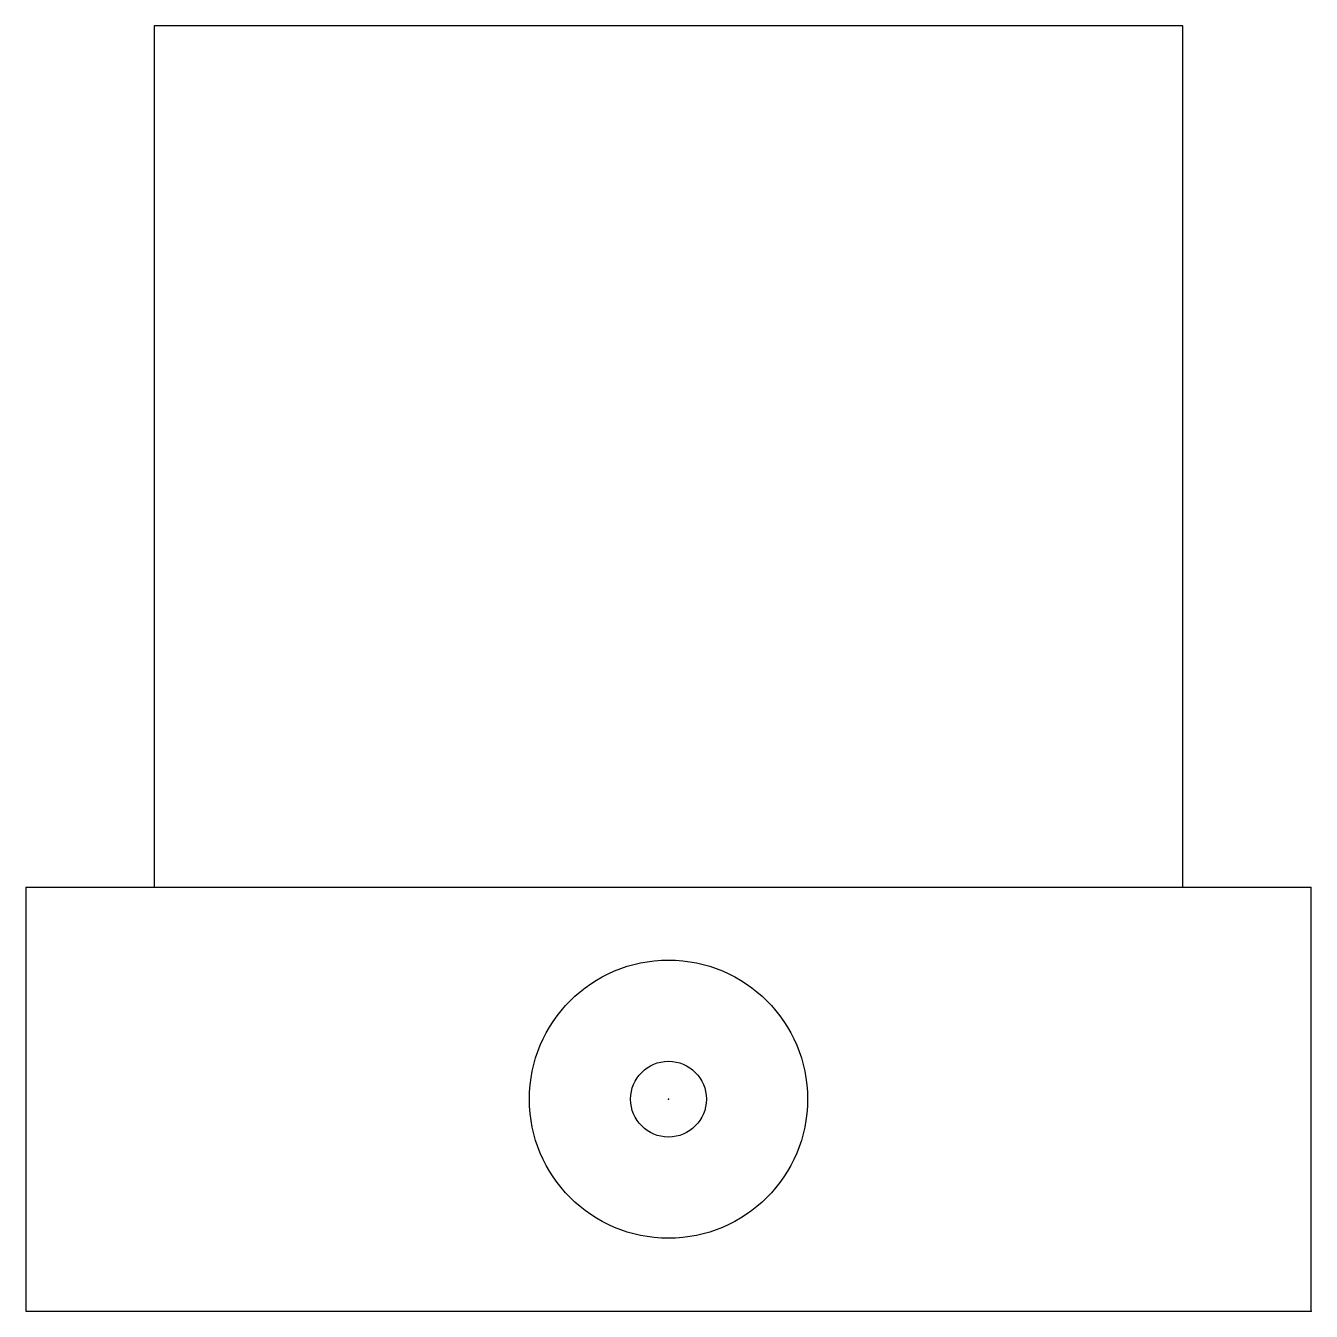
# Model space of a CAD drawing. Header units: inches. Extents: x 0 to 1, y 0 to 1.
import ezdxf

# ---------------------------------------------------------------- set-up
doc = ezdxf.new("R2010")
doc.units = ezdxf.units.IN
doc.header["$MEASUREMENT"] = 0
doc.layers.add('CAD', color=7, linetype='Continuous')

msp = doc.modelspace()

# ---------------------------------------------------------------- linework, layer by layer
at = {"layer": 'CAD', "linetype": 'Continuous'}
for p, q in [((0.9, 1), (0.1, 1)), ((0.1, 1), (0.1, 0.33)), ((0.9, 0.33), (0.9, 1)), ((0, 0.33), (0, 0)), ((0, 0.33), (1, 0.33)), ((1, 0), (1, 0.33)), ((0, 0), (1, 0))]:
    msp.add_line(p, q, dxfattribs=at)
for radius in [0.1082, 0.0295]:
    msp.add_circle((0.5, 0.165), radius, dxfattribs=at)
at = {"layer": 'CAD'}
for p in [(0.5, 0.165), (1, 0)]:
    msp.add_point(p, dxfattribs=at)

doc.saveas('drawing.dxf')
